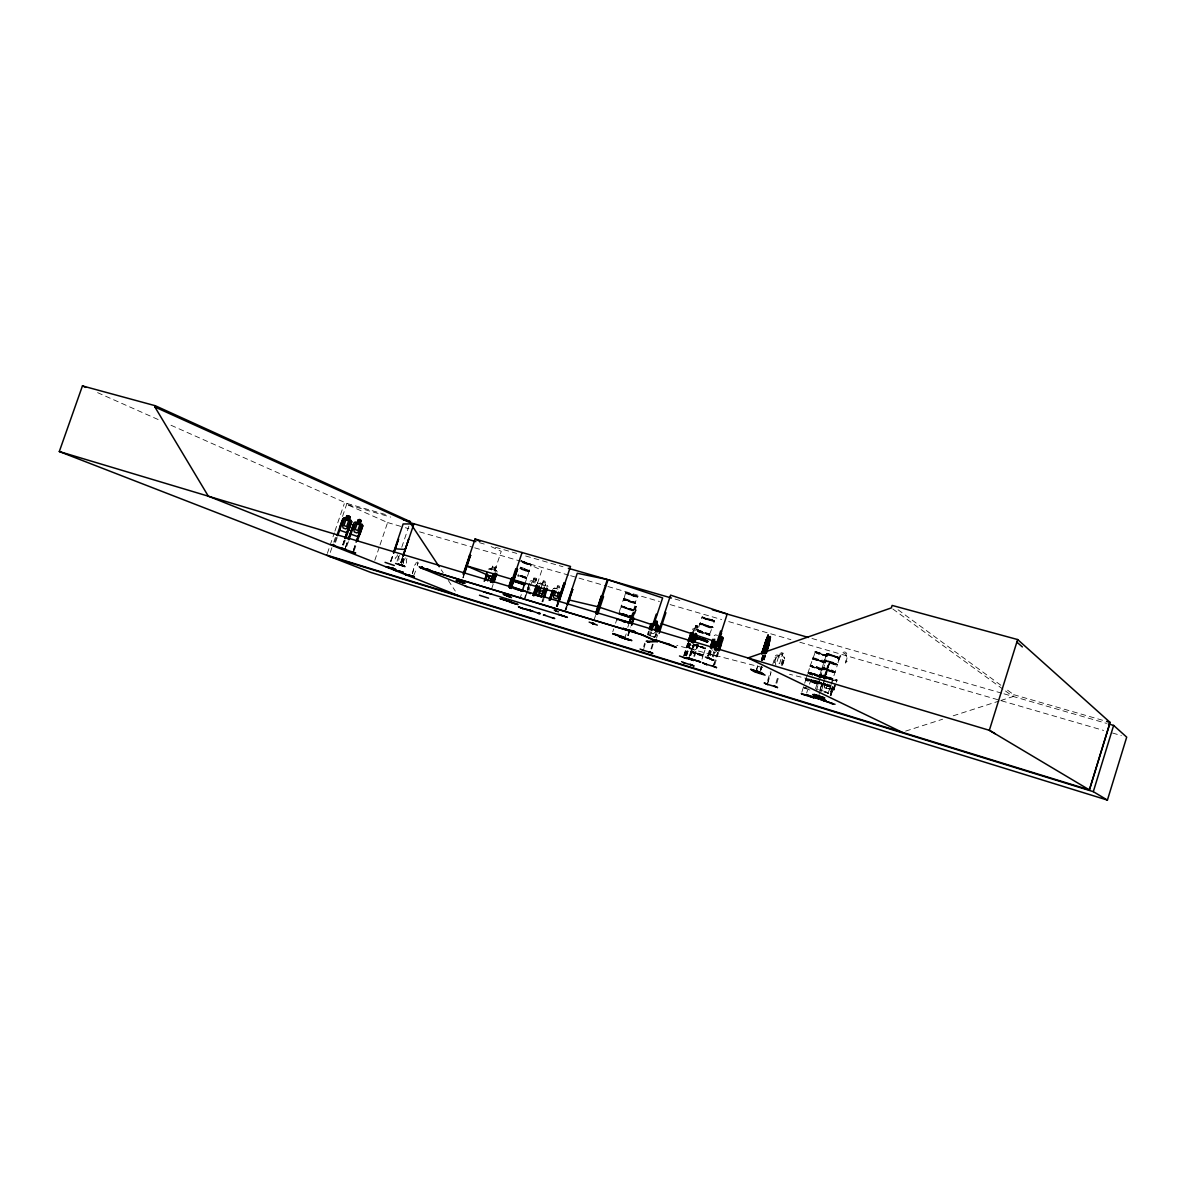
<?xml version="1.0" encoding="UTF-8"?>
<svg xmlns="http://www.w3.org/2000/svg" width="1186" height="1186" viewBox="0 0 1186 1186"><rect width="100%" height="100%" fill="white"/><g stroke="black" fill="none" stroke-linecap="round" stroke-linejoin="round"><path stroke-width="0.75" stroke-dasharray="5 3.75" d="M815.449 688.844L817.584 682.528L824.863 684.411L824.833 686.027L827.68 686.605L829.429 685.212M822.995 667.407L835.122 672.136L822.15 667.688L826.85 653.516M810.097 666.191L815.479 651.603M635.859 611.027L635.948 609.812L634.851 614.452M709.272 650.595L709.169 654.079L716.27 656.243L718.345 653.338L716.196 656.095M709.599 627.75L700.185 624.518L700.007 623.243M698.391 646.281L705.374 648.742L703.313 655.25L690.756 651.499M705.64 647.882L705.403 648.712M700.2 624.192L712.371 627.498L714.491 620.96M689.199 647.749L695.663 649.587L697.605 647.022L695.648 649.691L689.17 647.734L689.318 644.517M697.412 631.53C698.406 627.572 710.236 636.526 709.658 633.932M697.59 630.7L710.014 634.688L708.724 638.32M648.149 635.355L648.327 632.168M703.09 632.375L697.813 630.315L699.829 623.614L712.252 627.735L699.829 623.717M837.524 664.501L831.282 662.915M823.069 669.838L825.1 662.959L816.769 659.994M623.851 600.101L623.643 598.604M702.453 617.476L713.913 620.915M528.422 563.246L531.343 564.61L529.297 570.955L520.328 567.545M710.696 655.102L710.37 651.262L707.523 655.947M703.298 655.072L690.978 651.144M687.317 644.117L686.857 647.437L691.898 648.772L693.662 645.762L691.898 648.772M822.936 669.734L816.991 668.178M830.823 679.459L832.528 679.711L823.395 676.198M833.121 689.6C834.321 687.45 833.669 690.682 833.877 690.03M836.412 680.957L836.323 679.697L836.827 680.986M836.797 679.786L836.456 680.69M833.432 688.799L834.218 689.14L826.212 687.302L825.916 688.206L833.906 689.926L837.094 680.052L836.219 679.889M705.67 648.164L704.38 647.912L705.537 648.431M829.711 684.885L830.63 686.175L827.013 684.796M804.345 688.073L803.515 686.664M810.082 666.265L819.837 669.912L823.054 669.838M705.285 625.571C687.065 618.692 721.992 630.003 711.14 626.816M403.196 562.327L403.299 558.991L403.284 564.062L403.418 559.051L400.942 565.07M709.613 634.228L697.457 631.011L710.029 634.688M403.151 562.372L403.581 559.08M812.425 659.06L816.769 659.994M712.371 627.275L700.125 623.05L702.171 616.883L712.074 619.774M803.322 687.495L801.454 693.365M709.436 620.337L714.15 621.553L712.964 620.827M831.164 678.525L832.824 679.281L828.391 677.577M822.209 675.901L819.837 674.701M819.63 676.465L820.756 676.969L820.519 676.228M824.893 677.829L823.633 677.399L825.471 677.888M625.511 592.644L637.86 596.395L635.34 602.147M710.162 654.983L710.37 651.262M836.011 680.72L836.412 680.675M531.061 564.64L522.211 561.971M828.984 664.768L820.816 690.934M710.103 654.865L710.977 651.47M812.44 658.986L825.085 663.033M417.279 565.233L417.991 562.876M630.092 601.05L635.711 603.363L633.324 610.597L621.034 606.194M825.589 672.64C824.033 682.528 831.846 653.056 829.103 664.797M823.662 683.848L822.639 683.329M633.502 609.826L621.271 605.838L623.287 599.701L635.518 602.547M837.524 664.605L824.67 659.92L835.493 662.944M810.097 665.835L823.084 669.734M823.588 684.589L817.48 682.113L819.289 676.791M823.558 678.733L824.492 675.427L821.676 674.76L822.876 675.279M823.633 678.881L824.433 675.442L832.913 678.807M830.556 662.159L824.3 660.617L837.449 664.738L835.122 671.988L828.881 670.401M412.372 573.579L414.092 567.516A2.046 1.868 -76.6 0 1 415.471 564.595L416.345 562.283M412.417 573.594L414.092 567.516M709.613 654.82L710.696 651.381L709.539 654.672M1000.776 700.511L1013.111 696.553L1013.689 694.67L1004.794 688.147M804.686 683.24L805.961 679.267L823.484 684.366M807.488 674.463L805.798 679.341M807.874 673.337L810.082 666.31L816.027 667.926M817.628 652.908L815.375 651.826M806.658 693.024L808.096 688.517M809.504 684.159L812.321 675.308M812.914 673.559L814.604 674.478M817.095 675.19L812.781 673.544L814.411 674.019M816.383 651.796L826.464 655.057L827.546 655.799L825.367 655.828L827.116 656.303M816.353 690.356L820.163 678.466M819.808 677.31L822.743 670.372L810.246 665.598M822.58 661.284L825.486 661.803L827.294 655.665M828.451 654.479L829.014 654.42M821.32 676.005L824.122 676.672M829.592 654.894L828.703 654.316M818.948 694.625L822.283 684.159M824.389 677.206L828.273 666.102L825.812 672.61M828.332 665.079L829.859 661.551M821.275 691.319L828.213 668.103M834.04 689.852L824.359 687.806L824.863 684.411M824.952 684.307L824.092 686.501M828.762 679.281C828.465 677.725 833.462 681.654 836.916 680.853L829.073 679.4M826.227 688.31L826.212 687.302M831.949 679.326L830.704 678.881L831.401 679.4M838.161 657.948L837.123 657.756L838.769 657.919M829.548 679.118L831.282 679.519L830.674 678.881M831.164 683.966L835.048 672.254L825.471 669.69L822.12 667.718M831.178 684.678L830.333 687.85L832.32 681.639M832.29 686.738L830.215 693.543L832.616 686.813M830.156 695.337L832.705 686.842M830.319 695.456L832.898 686.902M830.6 695.545L833.195 687.065M830.837 695.574L833.536 687.124M830.926 695.619L833.639 687.168M835.092 683.996L833.417 689.941M756.564 669.364L757.676 665.895M756.698 669.467L757.81 665.983M761.204 659.965L762.865 654.776M761.323 660.053L762.998 654.88M761.708 660.172L763.25 654.894M761.857 660.424L763.517 655.25M761.99 660.528L763.651 655.354M762.242 660.543L763.903 655.369M762.924 658.927L764.021 655.487M760.359 669.986L761.456 666.562M763.665 659.712L765.311 654.568M760.493 670.075L761.59 666.651M763.784 659.801L765.444 654.672M760.745 670.105L761.842 666.68M764.036 659.831L765.696 654.687M760.863 670.194L761.961 666.769M764.169 659.92L765.815 654.791M767.624 680.527L770.322 671.706M772.723 664.412L775.466 655.739L776.86 654.894L784.02 657.014L784.732 658.467L783.902 657.088M767.787 682.484L771.167 671.973M767.342 684.292L770.722 673.781M775.777 658.008L774.087 663.256L775.777 658.008L774.932 657.756M781.1 664.056L783.042 658.008L781.841 656.481L783.057 653.189L779.943 652.256L779.009 655.65L777.097 656.243L775.155 662.277L775.866 665.331M781.885 656.495L783.027 653.16M775.94 683.062L778.075 675.976M781.574 665.494L783.145 660.172L784.109 660.483M782.36 665.376L784.583 658.467L781.841 667.125M776.786 683.314L778.92 676.242M713.216 657L715.499 650.15M713.72 664.605L715.425 659.357L713.853 664.664M717.693 652.33L715.988 657.593L717.826 652.389M714.684 664.916L718.523 652.582M683.729 655.576L687.672 643.449M683.996 655.68L687.939 643.538M684.307 655.739L688.251 643.598M684.559 655.828L688.503 643.687M692.342 632.642L695.708 625.511L697.887 626.045L696.76 629.232M685.641 655.636L689.659 643.42M685.775 655.695L689.703 643.583M693.38 632.894L694.359 629.899L696.315 630.389L695.337 633.383M694.774 628.862L695.708 625.511M686.412 655.873L690.341 643.746M686.531 655.932L690.46 643.805M688.873 657.8L690.741 651.722L702.764 655.487M689.941 655.354L693.336 644.902M690.193 655.443L693.588 645.006M690.519 655.502L693.914 645.051M690.771 655.606L694.166 645.154M693.81 656.243L697.635 644.042M694.581 656.466L698.406 644.265M704.38 618.306L710.473 620.649L704.276 618.677M702.008 659.09L702.927 656.169M707.968 655.191L709.539 649.884M708.665 655.384L710.355 650.136M708.783 655.443L710.488 650.195M712.267 656.688L713.987 651.544M632.968 616.853L634.91 610.909L634.036 610.82L632.094 616.75M633.932 615.43L635.266 609.856M627.72 635.414L629.425 630.226M628.046 635.518L630.804 626.801M628.298 635.563L630.003 630.374M643.657 646.622L644.635 643.138M647.556 634.658L648.549 631.189M643.835 648.549L645.377 643.375M648.297 634.881L649.291 631.412M649.365 635.311L650.551 631.782M650.284 635.607L651.47 632.094M650.951 648.846L652.626 643.716M654.85 636.867L655.843 633.383M651.692 649.068L653.234 643.879M655.591 637.09L656.584 633.606M656.495 638.187L657.652 634.747M594.364 619.018L595.52 615.49M612.762 631.812L613.74 628.876M615.578 623.243L616.557 620.248M619.092 612.539L620.99 606.491L633.354 610.568M624.044 598.5L625.689 592.466L630.581 594.468L629.529 593.934M630.581 594.453L627.765 593.074M634.036 596.291L633.887 596.054M627.779 627.29L628.758 624.296M630.937 617.521L633.294 610.627M624.651 638.587L626.341 633.428M631.619 616.69L634.48 609.678M634.377 609.752L635.414 606.476L636.408 606.713M634.48 609.797L635.518 606.506M556.664 588.671L557.628 585.499L560.622 586.521M556.308 606.402L557.568 602.859M556.634 606.239L557.731 602.918M557.124 606.669L558.398 603.096M557.464 606.491L558.562 603.17M565.173 609.9L566.3 606.491M565.455 610.004L566.597 606.595M565.663 610.019L566.789 606.609M565.959 610.138L567.086 606.713M522.848 562.12L523.663 562.075L522.048 561.882M568.82 575.166L522.181 561.793L531.061 565.173L527.236 564.21M520.343 597.447L521.321 594.527M524.775 584.105L526.955 577.893L519.468 575.032M527.266 589.531L529.905 581.392L531.165 580.577L537.406 582.43L537.999 583.779M524.553 598.085L525.635 594.794M527.889 587.93L530.038 581.481M525.131 598.233L527.31 591.666M527.859 590.02L528.941 586.744M526.91 593.371L529.104 586.803M529.92 586.077L533.952 578.071C539.408 577.597 533.922 581.481 536.502 583.379M533.048 581.244L533.952 578.071M535.538 581.985L536.502 578.931M537.436 583.482L541.809 570.303L521.099 560.607M542.284 583.675L543.307 580.636L546.316 581.659L544.834 585.795L542.032 584.831M541.083 587.678L543.366 580.769M542.906 601.88L544.048 598.574M462.807 577.79L463.948 574.35M463.177 577.834L464.319 574.409M489.848 569.636L491.671 569.132L492.605 566.019L495.6 567.027L494.147 571.059M491.345 570.125L492.664 566.152M494.473 570.199L495.867 566.952L494.77 570.288M494.903 570.392L501.248 551.327L489.729 545.945M495.199 570.481L496.311 567.145L495.585 566.864M491.997 587.767L493.168 584.283M374.806 560.37L379.461 546.627M380.039 544.908L387.6 522.552L346.623 504.391L390.683 517.096M390.535 561.274L393.026 554.455M390.846 561.393L393.159 554.544M391.024 561.408L393.337 554.559M397.547 554.766L396.821 556.901A2.075 1.912 -76.9 0 0 395.353 559.851L395.398 559.866M397.043 561.26L398.822 555.997M401.772 547.235L408.873 526.184M399.341 555.419L398.629 557.539A2.075 1.912 -76.9 0 1 397.903 560.77L397.947 560.77M400.705 562.46L402.365 557.539M400.883 562.49L402.558 557.553M401.031 562.579L402.884 557.657M402.84 561.942A2.061 1.883 -76.7 0 1 404.411 560.029L405.464 557.479M406.946 558.576L406.19 560.667A2.061 1.883 -76.7 0 1 406.279 563.172M417.235 565.218L417.991 563.142M330.286 552.424L333.207 543.84M333.785 542.135L335.534 536.976M342.532 516.399L346.949 503.427L168.368 424.084M334.689 542.091L336.483 537.125M335.505 542.373L337.298 537.421M342.695 544.893L344.385 539.926M342.798 544.908L344.474 539.941M343.495 545.175L345.289 540.238M345.363 547.68L347.617 541.068L345.467 547.695M346.742 546.316L348.521 541.379M353.324 550.467L355.548 543.87L353.413 550.482M354.125 550.749L356.467 544.166M327.351 553.402L334.348 532.825M334.926 531.12L344.266 503.694M814.856 682.751L823.514 684.707L805.709 679.697L818.577 683.773L815.049 682.335M697.798 630.24L709.658 633.932M698.628 632.108L709.806 635.177M621.286 605.794L622.754 606.461M633.131 610.953L620.945 606.832L633.116 610.953M528.971 571.519L526.955 577.893L517.778 575.358M413.692 575.729L416.627 568.405M402.247 561.986L403.433 559.036M705.374 648.742L693.054 644.947L691.038 651.04L703.342 654.968M829.058 664.916L827.398 666.265L824.018 677.087L828.213 665.049M827.517 666.339L828.05 665.035M825.115 662.974C826.553 659.327 817.376 660.053 815.672 658.319M815.464 683.581L818.384 684.07M707.582 657.933L710.533 651.336L708.991 654.509M623.376 599.019L635.755 603.318M808.244 672.343L808.274 673.144M820.905 676.613L820.015 676.687M635.236 595.52L637.949 596.602M833.076 672.492L834.825 672.566M528.986 571.519L520.209 567.901M403.225 558.977L401.491 561.793L403.299 559.006M812.499 658.334L825.456 662.322L812.677 658.097M833.951 689.911L836.649 679.815M709.925 635.044L704.528 632.894M708.65 654.479L710.414 651.292M707.701 655.977L710.414 651.277M621.256 605.868L633.472 610.197L621.093 606.076M633.087 610.716L633.739 609.574L635.992 609.96M529.045 571.4L519.987 568.568M654.405 637.134L656.273 634.569M705.433 648.653L693.469 644.902M529.193 571.237L520.105 568.331M635.637 603.466L623.362 599.36L635.518 602.547M711.644 649.735L712.564 650.254M818.533 660.053L812.44 658.541L825.293 662.678L814.915 658.808M815.123 651.855L823.81 654.716M808.407 672.862L812.202 674.33M810.631 680.23L820.089 682.854M822.017 667.822L834.766 672.714M831.238 679.445L830.393 679.074M709.436 620.322L709.91 620.441M826.657 678.955L827.487 678.066L837.094 680.052M692.342 629.44L693.321 628.506M825.515 684.53L825.278 685.612M655.65 631.782L653.53 633.739L651.025 632.983M696.879 644.146L694.714 646.133L692.135 645.347M717.574 650.239L715.217 652.374L712.401 651.514M818.251 653.13L815.701 652.419L821.364 654.45M827.68 654.435L839.184 658.334M816.294 675.234L814.13 674.523M822.298 675.931L820.786 675.857L825.738 677.606M706.9 618.884L705.374 618.336L706.975 618.469M629.188 594.053L629.499 593.712M814.752 652.181L818.058 653.753M531.298 564.818L529.356 564.506M714.18 635.696L715.514 634.836L717.53 635.414M828.273 654.005L826.538 653.619L827.784 654.494M826.598 653.827L828.273 654.198M826.509 654.257L828.792 654.598L827.68 654.168M826.657 654.138L827.532 654.805M821.023 668.252L810.438 665.213L822.98 670.031L810.082 665.939L816.161 667.481M827.265 655.917L819.081 652.76M538.904 583.749L540.238 582.978L547.25 585.365L547.962 586.803M538.993 583.808L540.253 583.097M553.225 588.597L556.619 588.538M553.313 588.671L554.574 587.96L559.495 589.635M488.247 569.087L491.701 569.043M810.987 672.966L808.215 672.24L813.24 674.211M839.362 657.948L837.538 664.353L824.448 660.291L837.168 665.183L834.173 664.649M813.033 673.485L814.515 674.523M812.781 673.767L814.767 674.36M819.971 674.641L823.514 675.99M820.564 675.042L819.674 675.205L820.934 675.931M820.756 676.969L819.971 676.939M829.014 669.957L835.166 671.454L833.076 670.475M824.73 678.184L814.13 673.885M828.377 688.517L830.215 687.732M830.333 687.85L828.451 688.666M830.734 685.389L827.769 684.782M839.406 657.948L836.041 656.377M839.421 657.978L837.568 657.741M818.607 675.768L820.786 676.791L820.03 676.643M832.587 679.415L822.061 675.664M637.846 596.78L630.062 594.127M828.169 692.98L830.615 686.205L821.038 683.566M905.615 731.11L942.618 719.22M953.188 715.81L999.012 701.074M540.519 584.313L542.358 583.808M826.36 669.497L827.695 669.2M522.715 562.179L523.53 562.386M529.327 570.451L520.283 567.812M526.747 577.478L518.163 574.187M636.674 596.632L625.526 592.629L627.75 593.104M629.054 593.83L630.255 594.408M636.274 596.336L628.862 593.86L632.716 595.52M629.395 593.904C617.773 590.88 640.559 599.226 636.245 596.336M633.517 609.752L622.739 606.461M701.949 617.491L707.197 618.944M705.374 618.321L713.942 620.945M709.599 634.228L712.03 628.12L706.752 626.03M815.093 651.84L817.643 653.041L816.739 652.819M827.961 654.553L828.836 654.702L828.08 654.539M635.399 607.128L635.059 608.181M825.071 655.725L826.168 656.08L818.058 653.753L819.615 654.272M837.212 657.667L838.25 658.111L827.517 654.805M822.98 669.275L817.124 667.748M810.809 673.5L813.937 674.463L808.229 672.329L810.32 673.203M808.615 672.981L809.267 672.773M809.445 673.322L810.349 673.574M810.868 674.122L810.053 673.87M824.359 677.903L825.515 677.918L814.485 673.781L822.787 676.48L822.031 676.168M832.142 678.57L832.883 678.6L826.138 676.05M830.304 679.178L831.416 679.534M811.002 679.741L812.514 680.052M818.31 681.757L823.321 684.114M527.785 564.269L522.033 562.549L523.441 563.068M827.561 693.35L828.243 693.677L827.116 693.291M633.576 596.084L634.095 595.876M637.445 596.78L635.652 596.113M636.511 596.973L637.282 597.107M526.762 577.478L519.349 575.388L526.925 578.131L525.947 578.16L517.659 575.551M624.044 598.5L624.785 598.634M713.112 620.782L706.204 618.202M815.434 651.574L816.413 651.796M827.606 654.42L829.073 654.524M815.271 652.226L817.421 653.012M815.078 651.855L816.22 652.567M823.069 654.687L826.775 655.636M825.426 655.71L824.492 655.339M825.827 655.591L826.686 655.888M837.642 658.067L838.635 658.274M697.842 631.456L709.673 635.385M822.98 667.392L833.076 670.49M820.712 674.552L821.587 674.938M820.549 674.967L822.802 675.59M808.719 672.67L809.653 672.936M822.802 675.531L825.901 676.776L820.149 675.234M820.934 675.798L822.091 676.331M832.172 678.57L829.903 678.007M823.796 677.962L824.759 678.184M691.112 652.167L702.853 655.354M812.113 681.298L810.512 680.942L813.996 682.484M822.017 683.596L823.618 684.159M702.735 655.725L690.756 651.87M702.527 656.125L694.462 653.679M695.737 625.63L697.783 626.149M698.495 630.878L698.198 629.588L693.247 628.372L692.283 629.381M624.77 598.634L635.355 602.147M711.956 620.5L714.417 621.168L712.06 619.744M839.303 657.385L828.347 653.768L829.563 654.346M816.309 652.018L819.066 652.774M838.042 657.652L828.599 654.39M815.953 652.448L816.902 652.611M711.14 626.831L707.034 625.659M709.599 627.75L711.615 627.883M815.672 658.319L812.81 657.83L814.915 658.808M833.076 672.492L823.988 669.63M689.496 644.665L691.468 645.184M686.931 647.348L691.794 648.623M821.409 675.471L822.699 675.812M809.801 672.462L820.86 676.42M821.157 675.857L822.743 676.45M809.549 673.159L810.809 673.529M814.159 674.389L817.94 675.857M817.969 675.664L819.215 676.168M824.018 677.369L819.615 676.05M830.912 678.97L826.627 677.488L831.001 679.252M823.944 677.606L821.231 676.598M819.274 681.98L820.579 682.321M812.099 681.298L819.778 683.67M817.08 689.11L818.37 689.466M521.217 560.904L528.437 563.261L526.925 562.979M523.56 562.683L522.136 562.179L529.341 564.521M710.488 620.322L711.882 620.738M829.637 654.094L836.041 656.347M525.828 570.955L528.941 571.622L520.105 568.198M824.492 655.369L821.379 654.435M822.862 655.295L824.359 655.71M822.595 661.284L819.467 660.365M834.188 664.664L824.27 661.151L830.422 662.603M1013.689 694.67L1104.833 720.895M346.949 503.427L387.481 515.095M479.411 542.669L486.527 544.715M495.422 547.28L516.755 553.417M525.65 555.982L562.994 566.745M675.027 599.034L682.143 601.08M811.95 638.483L1002.214 693.321M1003.993 693.825L1106.568 723.386M822.951 675.101L824.403 675.723M811.046 672.788L812.484 673.396M829.696 678.763L823.262 676.732M829.563 679.133L824.73 677.636M816.19 675.635L814.812 675.13L817.866 676.094M816.353 675.738L817.851 676.168L815.479 675.368M822.535 677.636L819.407 676.702L820.504 677.339M387.6 522.552L403.596 527.207M405.375 527.711L408.918 528.748M419.577 531.847L472.888 547.309M474.667 547.828L520.847 561.245M570.599 575.684L606.135 586.003M607.914 586.521L659.431 601.48M670.09 604.578L721.622 619.537M728.723 621.597L790.914 639.654M799.794 642.219L1103.603 730.428M1112.483 733.007L1121.363 735.587M695.515 644.947L698.524 645.851M703.224 647.6L694.477 644.695M813.774 680.393L820.178 682.424M822.002 683.166L817.48 682.113L823.277 685.108M820.756 683.255L817.614 682.306M825.841 685.597L830.333 686.664L821.172 683.18M815.479 683.581L805.694 680.008L818.34 684.174M823.855 691.853L825.382 692.298M532.662 582.237L535.168 582.978M629.114 593.445L636.482 595.743M522.374 561.482L526.94 562.95M630.537 594.305L629.529 594.097M526.703 563.513L528.096 564.165M823.069 654.702L818.236 653.145M654.45 637.149L649.75 635.726L654.479 637.267L656.318 634.584M709.228 653.99L716.27 656.243M520.506 567.145L528.615 570.006M831.416 662.47L837.568 663.923L835.478 662.93M525.828 570.955L519.883 568.983M828.154 669.705L821.928 668.192L819.674 675.649L821.32 675.887L820.045 675.442M828.006 670.149L821.023 668.237M824.329 675.976L825.975 676.524M826.761 677.058L828.347 677.755M824.107 676.657L825.767 677.191M812.543 673.233L814.115 673.9M812.41 673.648L823.336 677.28M817.08 675.175L819.734 676.139M816.457 675.427L810.246 673.366M819.541 676.302L821.172 676.835M811.52 674.167L813.092 674.686L809.386 673.618L810.423 673.856M814.723 675.249L816.279 675.976M824.596 683.833L826.257 684.337M697.057 644.976L698.643 645.466M824.463 684.278L830.674 685.864L828.54 684.915M700.363 646.266L703.313 647.156L701.86 646.533M816.665 682.158L810.542 680.586L814.085 682.039M698.391 646.281L693.528 644.724M825.856 685.597L820.949 684.011M819.882 689.911L823.232 690.978M819.719 690.341L821.394 690.86M523.915 561.719L525.398 562.431M524.983 563.572L526.51 564.076M816.428 666.68L818.088 667.214M825.99 676.48L829.281 677.577M825.026 676.687L826.701 677.25M820.905 675.457L823.573 676.613M823.81 683.299L825.515 683.848M822.921 683.284L825.397 684.248M819.956 683.255L811.194 679.993M808.348 689.496L809.994 690.03M496.549 570.644L494.503 569.962L495.644 571.563M489.581 568.435L496.474 570.733L497.142 572.067L496.549 570.644M696.256 653.412L690.875 651.381M697.65 654.094L702.542 655.888M827.591 677.325L829.192 677.858M823.366 676.391L824.952 676.939M817.866 675.768L815.79 675.012M698.747 645.747L695.811 644.724M700.155 646.385L703.165 647.423M705.433 625.155L700.57 623.302M629.232 600.783L623.762 598.634M629.084 601.198L623.465 598.886M629.944 601.465L635.474 603.748L623.851 600.101M830.17 655.102L831.742 655.65M830.067 655.369L837.983 657.904M636.467 606.609L635.325 609.752M832.631 680.112L831.608 678.763L827.413 677.918L826.627 678.896M832.72 680.052L831.505 678.718M806.806 688.962L804.345 688.073M694.462 653.679L691.127 652.419M824.819 691.512L826.212 692.016M824.73 691.972L826.138 692.476M805.62 687.658L807.014 688.147M805.502 688.028L806.895 688.532M821.557 682.914L818.874 681.831M517.778 575.195L526.643 578.56L517.57 575.966M814.204 681.654L810.661 680.201M815.167 681.95L818.711 683.462L805.843 679.326M814.99 674.523L816.383 674.997M811.446 674.389L808.985 673.5M811.343 674.775L808.911 673.856M829.236 677.621L830.674 678.081M817.243 675.279L818.651 675.723M704.454 618.069L706.085 618.618M704.291 618.662L705.67 619.166M633.68 595.372L635.088 595.876M628.046 594.334L629.47 594.853M823.796 654.716L826.242 655.665L825.159 655.235M828.688 654.865L830.081 655.354M698.198 629.588L698.495 630.937M826.212 692.016L828.288 693.469L827.25 692.891M806.717 680.675L807.799 681.09M809.104 673.159L810.186 673.604M528.363 563.498L531.358 564.64M831.757 678.511L830.63 678.125L832.839 679.133M822.15 675.501L820.238 674.893M830.408 678.763L831.519 679.193M824.003 669.63L822.194 668.874M703.328 617.624L704.484 618.069M704.38 618.291L702.423 617.491M703.15 618.217L704.291 618.677M712.06 619.759L714.016 620.604M825.382 654.628L826.449 655.057M529.43 564.328L530.335 564.729M529.579 563.958L530.572 564.136M806.376 679.118L818.429 682.736M818.429 682.736L806.391 679.118M97.593 392.64L159.932 420.333M626.045 593.474L626.89 593.86M819.704 676.139L820.756 676.717M703.357 617.61L702.008 616.883L703.165 618.232M892.821 608.981L1003.993 689.911M1005.476 690.993L1013.111 696.553M898.054 609.767L1003.312 687.05M417.591 561.971L418.035 562.89M545.175 584.772L546.346 586.299M441.236 569.784L443.253 572.823M448.278 580.428L455.305 591.058M696.656 629.321L697.353 630.641M537.288 582.489L537.851 583.764M827.517 683.922L828.569 686.486L828.925 685.36M529.445 587.5L529.979 590.317M818.103 681.283A413.514 15.27 15.4 0 1 789.491 674.271M762.583 667.54A413.514 15.27 15.4 0 1 676.746 645.362M710.948 651.47L710.562 655.087L710.948 651.47M821.794 684.055L819.57 691.038L821.928 684.04M778.624 656.703L776.697 662.737L779.558 663.597L781.5 657.563L778.624 656.703M780.358 653.086L780.003 654.168L781.856 654.716L782.197 653.634L780.358 653.086M695.915 626.252L695.574 627.32L696.819 627.631L697.175 626.564L695.915 626.252M558.028 586.314L557.687 587.322L559.495 587.945L559.822 586.922L558.028 586.314M534.278 578.827L533.952 579.835L535.553 580.31L535.894 579.302L534.278 578.827M543.707 581.451L543.366 582.459L545.175 583.082L545.516 582.059L543.707 581.451M543.158 598.293L542.076 601.598L543.218 598.293M493.005 566.819L492.679 567.812L494.473 568.405L494.799 567.412L493.005 566.819M825.797 675.205L824.522 678.674L825.782 675.205M846.937 661.314L845.336 663.122L845.662 661.091A7.457 3.365 -70.3 0 0 844.565 653.427A7.457 3.365 -70.3 0 0 838.962 659.95L837.983 661.847L838.235 659.816A8.939 4.018 -70.3 0 1 844.966 652.018A8.939 4.018 -70.3 0 1 846.27 661.195L846.937 661.314M806.124 688.176L804.879 687.836L806.139 688.176M824.73 677.636L823.158 677.087L824.73 677.636M818.562 676.005L817.184 675.516L818.548 676.035"/><path stroke-width="1.5" d="M485.519 580.369L486.645 573.876M485.623 580.295L485.682 577.093M550.452 600.116L550.541 596.766M711.274 647.838L711.378 644.339M340.056 526.925L339.937 530.29L346.846 532.736L348.892 530.068L351.679 521.87L350.997 520.432L344.118 517.971L342.813 518.727L340.026 526.91L340.041 530.216M351.145 534.263L351.234 530.898L351.145 534.263L358.024 536.709L360.04 534.041L362.812 525.872L362.115 524.42L355.34 521.988L354.006 522.73L348.284 539.437L353.324 524.568M693.321 660.424L685.938 657.637M589.16 622.116L597.329 625.141M766.645 640.366L768.113 634.836L761.723 653.842L767.075 638.483M700.585 661.996L688.74 658.2L700.541 661.981M767.52 641.018L768.291 635.444L766.779 638.898M763.413 653.056C775.466 613.874 760.938 661.64 764.14 646.34M483.591 591.844L491.908 594.305M689.199 641.196L689.422 637.92L689.11 641.3M832.987 703.713L823.054 700.407M833.195 703.832L823.247 700.437M524.968 608.952L533.003 611.339M810.483 696.434L813.967 697.828L804.805 694.996M631.619 616.69L631.249 619.285L632.138 619.403L633.443 616.913M707.449 642.204L700.57 639.565M707.597 641.878L697.724 638.29M767.638 641.196L768.261 635.577M769.284 642.234L769.581 640.796L765.993 652.967M622.546 637.356L631.856 640.588L622.368 637.386M513.494 603.289L506.763 600.798L509.15 601.346M763.74 650.032L764.421 646.933M629.529 622.383C630.922 612.599 628.58 630.537 633.102 619.552M405.004 566.626L395.59 563.454M752.22 670.327L763.68 674.093L752.71 670.639M754.207 671.706L765.103 675.145M762.969 649.053L762.064 652.834L766.2 639.343M814.263 694.492L824.819 697.976L814.233 694.447M764.881 650.61L764.244 653.012L764.866 650.625M747.936 657.963L891.338 607.914L892.124 605.423L1017.647 639.55L1110.096 722.407L1089.371 789.891L989.346 730.309L208.321 496.193L154.892 406.991L155.322 405.745L82.442 385.91L59.3 451.54L370.729 572.408L1107.413 800.09L1126.7 737.143L1113.639 725.417L1108.332 723.89M1109.547 724.379L1089.43 789.92L326.758 555.107M1107.413 800.09L1093.314 791.655L1113.639 725.417M1017.647 639.55L989.346 730.309L995.306 733.808M757.824 672.254L756.045 671.172L756.401 670.446L757.543 671.261M756.965 670.268L756.535 671.335L756.742 670.149M761.975 653.857L766.541 639.788L764.362 646.548M763.547 653.16L767.446 640.573M763.932 653.278L767.787 641.211M764.629 651.811L768.661 639.862L767.965 640.944M764.199 653.634L770.085 636.674M764.451 653.649L768.424 641.433L766.26 648.134M768.81 640.232L770.099 636.541M765.133 652.033L767.772 643.316M769.981 636.511L769.699 640.825M765.874 652.863L769.432 642.234M766.245 652.982L769.002 644.413L766.364 653.086M715.44 650.15L727.196 614.007L670.579 595.135L658.734 631.323M716.062 649.78C715.662 643.835 722.437 641.626 715.959 647.185L716.507 649.913M720.065 637.46L718.108 643.494L715.291 642.664M714.758 639.195L713.794 642.204L714.461 645.243L717.278 646.073L719.62 643.939L721.562 637.905L720.406 636.393L721.622 633.102M718.064 648.727L719.531 644.206L718.36 642.679M718.256 650.58L721.666 640.069L722.496 640.307M718.39 650.64L721.666 640.069M719.324 649.809L720.999 644.635L720.347 643.257L713.379 641.181M719.22 650.892L723.193 638.35L720.584 636.333M688.503 640.707L691.097 632.775M688.236 641.715L691.171 632.805M688.503 641.804L690.756 634.866M688.814 641.863L691.631 633.191M689.763 640.336L691.216 635.859L692.624 635.059M692.342 632.642L691.571 638.453L693.528 638.943L696.39 633.635M690.815 640.603L692.268 636.126L694.937 636.763L692.387 640.114L692.55 642.679M693.38 632.894L692.416 635.889L694.359 636.378L695.337 633.383M692.313 642.619L694.255 636.615L692.179 639.254L691.394 635.874L691.527 639.877M693.365 642.886L695.322 636.897L694.596 635.548M694.462 641.418L696.731 634.451M695.04 641.567L696.731 636.333M705.433 657.059L711.541 659.194M710.355 647.111L712.03 641.923L713.364 641.063L715.469 641.685L713.675 642.456L711.719 648.475M710.488 647.171L713.023 639.135M710.933 648.386L713.764 639.639M713.72 647.423L715.188 642.901L718.093 643.79L715.558 646.237L714.016 642.545L714.713 646.8M714.491 649.824L720.643 630.952L721.607 631.278M631.678 623.302L633.383 618.114M631.441 625.141L633.635 618.158M631.693 625.185L633.961 618.262M631.856 631.337L633.724 630.893L629.381 630.24L632.271 631.293M633.161 630.922L635.948 632.568L633.102 631.545L633.724 630.893M649.231 629.529L650.803 624.266L652.048 623.495M649.972 629.751L650.343 626.119M650.892 628.847L654.805 621.079C660.632 620.085 653.931 625.63 658.334 625.363L658.942 626.697L657.281 631.945M651.084 630.033L656.243 614.215L657.177 614.526M651.781 630.626L662.633 597.922L608.077 579.746L596.81 613.963M654.746 630.003L656.095 625.882L653.575 625.126M657.385 621.953L656.466 624.918L657.444 626.282L655.65 631.782M656.525 631.723L657.518 628.239L658.26 628.461M640.929 634.451L655.68 640.989C654.865 638.29 657.859 642.842 655.502 640.914M656.11 640.825L654.316 640.766L656.243 640.218M659.134 633.354L665.895 612.747L664.946 612.421M596.158 611.843L601.361 596.024L602.177 596.261L596.395 613.844M595.876 613.711L601.361 596.024M596.098 613.74L607.351 579.539L577.271 573.253L566.864 604.771M597.729 614.274L603.541 596.662L602.621 596.365M630.833 617.802L629.158 623.08L627.75 622.368M629.395 622.991L631.085 617.832M552.706 590.243L549.281 600.338L552.572 590.435L553.388 590.717L550.615 598.974M554.366 590.598L552.958 594.853L553.669 597.803L556.471 598.752L558.784 596.825L560.192 592.57M555.878 591.102L554.47 595.372L557.272 596.321L558.68 592.066M557.939 601.45L564.151 582.919L565.144 583.245L559.11 601.51M558.28 601.258L564.151 582.919M558.769 601.732L570.51 566.448L475.097 539.022L463.192 574.068M567.16 604.89L572.23 589.501M567.353 604.89L572.438 589.501M567.649 605.008L572.734 589.62L571.948 589.398L572.734 589.62M508.69 586.803L511.7 577.745M509.105 586.981L511.892 578.145M509.402 587.07L512.308 578.323M507.045 595.98L507 594.853L508.023 595.194C509.09 596.528 504.569 594.779 508.646 596.469M509.58 587.989L515.791 568.746L516.77 569.058L510.38 588.226M510.217 588.152L522.062 552.513M511.018 588.404L517.407 569.221L511.196 588.464M522.433 590.435L524.39 584.594M533.048 595.357L536.443 585.143M533.344 595.446L536.724 585.217M533.448 595.535L536.902 585.128M533.73 595.609L536.769 587.011M534.16 595.55L537.436 585.676M534.99 595.52L537.836 587.011M536.369 594.156L539.156 585.884M539.571 587.159L538.637 590.005L539.333 592.956L542.15 593.904L544.463 591.992L545.397 589.145M541.083 587.678L538.325 596.009L536.131 595.268L536.205 591.918L536.235 595.179L541.424 596.943M541.142 596.958L544.359 587.203M544.537 596.914L547.413 588.434M463.489 574.157L469.864 555.3M463.652 574.261L470.264 555.493L464.527 572.645M464.897 572.69L470.471 555.448M484.214 581.333L487.105 572.63M485.608 579.865L487.357 574.647M487.728 580.977L489.477 575.699L492.279 576.633M493.213 573.846L490.515 581.911L493.361 573.535M490.871 581.955L493.658 573.609M491.004 582.044L493.791 573.713M491.3 582.133L494.088 573.802M495.17 572.957L493.776 577.137L491.478 579.02L488.691 578.101L487.98 575.21M492.916 582.296L495.807 573.594L496.637 573.891L493.732 582.563M494.488 580.028L496.608 573.653M422.32 567.219L421.579 566.834L422.112 567.946L419.132 566.73M424.988 568.82L422.068 567.812L422.29 567.056M427.034 569.28L427.968 568.924M393.426 552.72L403.136 523.96L413.899 523.901L403.107 555.908M393.737 552.839L398.54 539.156L393.915 552.854M155.322 405.745L410.4 521.692L410.06 522.67L439.22 566.745M402.914 555.893L408.666 539.452M403.255 555.997L408.473 539.437M401.046 564.951L399.756 564.61L404.456 566.182L398.392 564.21L403.121 565.707L401.832 565.366M402.187 565.277L404.396 566.182M336.943 535.449L342.131 520.55L342.932 520.847L337.758 535.746M346.164 518.697L347.201 515.643L350.003 516.77M344.933 538.281L350.003 523.397L350.804 523.678M345.037 538.296L350.107 523.411M345.749 538.563L351.56 521.884M348.981 539.704L354.14 524.849L353.22 524.553M358.335 519.661C356.423 527.518 357.446 515.836 361.3 520.713L360.099 523.812L361.241 525.354L359.328 531.031L357.03 532.944L354.303 531.98L353.665 529.015L355.592 523.322L357.401 522.833M356.111 542.224L361.152 527.385L361.952 527.666M356.778 540.594L361.256 527.399M357.475 540.86L362.708 525.872L362.145 524.434M763.161 653.753L764.466 650.284M761.708 672.892L750.59 669.319L761.738 672.788M765.474 644.606L763.977 648.623M765.682 644.754L766.838 640.41M394.286 565.5L385.065 562.357M619.433 636.823L628.862 639.936L619.403 636.882M766.349 639.921L767.12 639.046M766.349 639.995L766.942 638.809M508.349 601.169L500.21 598.737M508.586 601.198L500.225 598.589M695.693 639.506L693.929 642.515L690.712 641.582M558.754 614.452L567.427 617.402L558.769 614.392M464.749 583.067L456.076 580.443L465.001 583.141M686.62 658.586L679.489 655.977M720.287 646.978L718.345 649.958L720.391 647.037M557.524 602.503L559.57 599.819M346.786 532.603L348.758 530.009M543.203 597.67L545.249 594.987M492.561 582.711L494.577 580.073M463.252 582.889L457.692 580.71L462.807 582.86M505.043 594.972C523.56 602.429 495.022 591.177 505.785 595.239M509.965 597.047L510.706 597.373M523.293 608.685L518.43 606.817L522.878 608.655M612.777 633.62L613.666 634.199M825.397 700.911L820.712 699.859M640.084 649.038L643.835 650.565M681.579 661.655L684.737 663.122M702.661 662.841L706.826 664.694L703.105 663.048M767.579 684.53L764.199 682.988M764.585 683.092L767.965 684.619M345.808 549.37L343.288 548.866M346.193 549.489L342.813 548.821M543.425 615.03L544.522 614.971M544.923 615.074L543.529 615.134M334.912 545.545L331.591 544.893L334.467 545.486M529.223 610.227L530.705 610.39L528.393 610.093M593.104 623.851L592.288 623.376L593.193 623.643M593.875 623.584L592.615 623.614L593.845 623.421M488.573 598.174L479.485 595.239M691.067 634.54L690.015 635.518L692.58 634.925M619.566 613.073L620.026 613.162M713.409 641.077L712.03 641.923M342.902 518.801L344.162 518.089M413.632 576.604L414.136 576.781M405.197 574.35L412.061 576.07M405.538 574.484L404.678 574.172L413.899 576.559M411.512 575.847L412.313 575.877M411.572 575.892L405.434 574.306M395.664 569.25L388.474 567.62M388.652 567.694L388.104 567.501M394.093 569.932L400.972 571.637M801.425 693.751L804.82 695.159M816.769 697.961C805.22 693.602 829.711 700.985 824.226 700.2M818.74 698.88L816.739 697.961M655.828 639.862L656.777 640.188M647.393 641.582L648.92 641.834M655.072 640.381L656.303 640.232M647.319 641.582L649.098 641.819M647.808 641.982L649.498 641.967M403.329 572.319L393.574 569.754M407.569 575.062L406.783 574.913L414.388 576.722M392.966 568.287C396.124 569.413 383.997 566.078 386.71 566.849M394.908 569.161L386.28 566.864M396.48 570.644L403.433 572.512M523.886 583.986C522.255 583.29 495.807 574.839 523.856 584.357M512.96 580.577L513.553 580.725M515.94 581.941L512.737 581.362M524.642 584.55L523.841 584.387M817.866 696.256L819.556 696.33M524.568 584.802L521.558 583.883M648.208 641.908L657.637 641.433L646.222 641.241L648.134 641.848M522.403 590.88L511.403 586.966M711.259 659.401L712.326 659.757M711.852 659.787L713.868 659.95L712.237 659.92M510.588 601.806L509.135 601.346L518.03 604.519L516.162 604.104M619.418 613.592L619.922 613.414M630.552 617.624L619.329 613.992M539.926 613.503L538.459 613.429L540.045 613.444M538.459 613.429L540.445 613.607M616.809 619.552L617.817 619.611M394.745 548.792L405.271 549.489M697.709 638.32L695.752 637.846M707.241 641.507L705.27 640.766M629.588 622.279L631.856 622.606M361.3 520.713L358.409 519.794M688.755 658.289L689.955 658.467M350.967 520.432L351.679 521.87M758.432 672.625C761.353 674.374 757.765 672.744 758.595 672.729M627.231 639.046L624.37 638.542M801.425 693.706L807.251 695.381M806.791 694.848L812.855 697.249M818.755 698.91L812.855 697.235M521.766 583.29L524.583 584.12M523.545 585.039L524.42 585.158L523.678 584.728M341.212 548.214L344.103 548.762M355.696 552.913L352.227 552.142L355.207 552.735M486.883 592.792L487.742 593.104M504.258 599.983L505.058 600.279M696.004 637.134L703.965 639.951M696.671 637.757L695.93 637.579M528.2 609.886L529.341 610.405L528.556 610.167M506.941 600.709L506.244 600.694M563.098 615.994L564.002 616.246M828.05 702.112L828.762 702.364M835.033 704.276L830.808 703.372M568.494 599.834L598.352 606.876M689.615 659.09L683.106 657.296M393.515 568.494L386.132 566.656L386.858 567.041M395.709 570.51L402.588 572.215M699.74 661.981L700.555 662.188M593.637 623.762L594.616 624.103L593.296 623.391M806.747 694.833L815.39 697.472M691.067 634.658L696.019 635.904M655.532 640.9L657.593 641.567L641.982 634.643L419.859 567.486L466.943 586.685M513.731 580.25L514.709 580.503M513.657 580.399L518.949 581.822M511.611 586.596L522.685 590.435M511.285 587.337L512.263 587.589M696.819 637.297L700.926 638.483M696.671 637.712L702.409 639.417M686.19 657.785L693.677 660.498M506.911 600.709L507.904 600.976M539.067 613.429L530.142 610.405M704.914 663.849L713.853 666.576M642.323 649.943L650.313 652.404M766.289 683.951L775.407 686.738M683.314 662.529L691.646 665.094M824.255 700.214L816.531 697.798M514.546 580.903L515.821 581.259M1106.582 721.399L1110.096 722.407M403.344 519.661L410.4 521.692M475.853 541.631L410.06 522.67L154.892 406.991M568.331 568.287L671.469 598.011M712.371 609.797L808.392 637.46M621.004 613.666L623.88 614.541M697.62 638.676L700.57 639.565M699.236 639.195L695.678 638.498M555.967 610.805L554.989 610.479L555.819 610.731M544.374 615.193L553.462 618.247M529.193 610.36L521.321 607.958M353.754 552.454L344.726 549.311M517.57 569.295L516.77 569.058M466.172 565.692L561.408 593.978M514.932 603.718L516.192 604.089L513.479 603.289M615.697 634.406L612.806 633.858M718.494 642.59L721.118 644.621M652.463 623.717L658.26 625.452L658.942 626.697M59.3 451.54L208.439 496.222M632.049 630.73L632.85 630.967M632.731 631.249L633.532 631.501M420.926 567.931L642.871 635.029M554.188 609.96L558.398 611.828M465.312 586.18L563.854 616.231L562.965 615.86M712.46 665.82L716.492 667.585M777.467 687.524L774.132 685.953L777.512 687.569M515.791 581.318L517.259 581.763M515.599 581.911L521.573 583.883M333.666 545.412L342.576 548.54M649.216 651.855L652.893 653.397L648.89 651.692M693.677 665.88L690.504 664.471M328.967 556.278L1093.314 791.655M770.544 636.971L765.341 650.995M620.278 620.293L621.835 620.767M513.538 587.96L522.522 591.236M513.434 588.389L514.902 588.834M708.427 658.008C702.898 656.466 714.076 659.801 708.546 658.26M768.824 640.099L769.655 640.944M615.682 634.406L621.82 636.437M754.415 670.727L757.543 671.721M700.867 638.646L707.79 641.211M517.348 581.451L521.884 582.993M819.126 698.02L820.816 698.569M613.636 634.184L624.414 637.564L621.805 636.437M661.299 623.599L717.99 642.441M599.078 607.099L653.708 625.244M510.425 602.251L511.952 602.77M552.691 618.217L554.707 618.44L552.839 618.188M516.444 589.338L518 589.857M616.26 635.103L617.817 635.637M702.542 639.002L704.099 639.536M625.571 614.822L627.157 615.297M625.496 615.074L627.068 615.578M518.816 582.207L520.372 582.741M540.134 590.524L542.951 591.473M625.155 621.405L617.031 619.151M623.451 621.301L625.037 621.835M623.332 621.672L624.918 622.205M757.735 672.18L755.956 671.098M343.984 548.821L341.568 548.347M808.229 695.678L809.623 696.167M822.387 699.117L823.796 699.621M520.491 582.326L524.049 583.69M625.155 621.405L626.579 621.924M427.775 569.502L430.637 570.525L422.127 567.798M704.084 639.536L707.775 641.33L706.471 640.885M703.935 640.01L706.5 640.9M698.613 661.225L699.77 661.655M696.39 637.104L694.699 635.459M628.476 616.112L630.537 616.898M208.321 496.193L458.789 595.802M622.976 636.867L623.88 637.223M520.639 590.821L521.573 591.206M531.921 611.398L527.044 609.456M627.75 622.368L628.595 622.724M627.676 622.813L628.55 623.169M505.192 594.542L508.794 596.024M629.84 616.008L630.7 616.379L629.766 616.231M629.722 616.305L630.626 616.631M629.514 616.913L630.374 617.298M824.878 700.051L825.901 700.541M706.248 641.552L707.064 641.908M690.133 664.279L694.018 665.998M466.009 565.678L492.62 577.226M522.344 590.124L530.394 593.623M82.442 385.91L85.807 387.407M716.492 667.614L712.801 665.924M474.934 539.007L479.87 541.32M747.462 657.726L902.086 732.251M523.886 584.135L524.642 584.579M756.787 670.564L757.928 671.38M1016.847 642.13L1022.376 646.933M766.808 638.765L767.55 639.565M767.045 638.617L767.416 638.869M722.422 636.986L723.119 638.379M763.132 649.587L762.124 653.323L763.117 649.602M655.146 621.835L654.835 622.813L656.451 623.287L656.777 622.309L655.146 621.835M546.45 588.389L543.707 596.632L546.494 588.375M344.4 519.32L342.457 525.013L343.11 527.992L345.852 528.971L348.15 527.044L350.092 521.351L348.966 519.809C353.309 516.281 344.918 513.316 346.193 518.831L344.4 519.32M345.882 519.839L343.94 525.546L346.683 526.525L348.625 520.832L345.882 519.839M347.572 516.459L347.231 517.481L348.995 518.119L349.336 517.096L347.572 516.459M357.06 523.856L355.133 529.534L357.861 530.513L359.788 524.835L357.06 523.856M358.75 520.476L358.409 521.499L360.159 522.122L360.5 521.114L358.75 520.476M812.87 694.462L823.321 698.035L812.825 694.611M626.252 629.306L622.917 628.298L629.484 630.611L626.252 629.306M470.634 555.537L469.508 555.211L470.634 555.537M669.126 644.191L655.739 640.144L676.376 647.437L669.126 644.191M623.999 614.229L622.472 613.755L623.969 614.304M562.268 591.651L561.556 590.228L562.164 591.666"/></g></svg>
